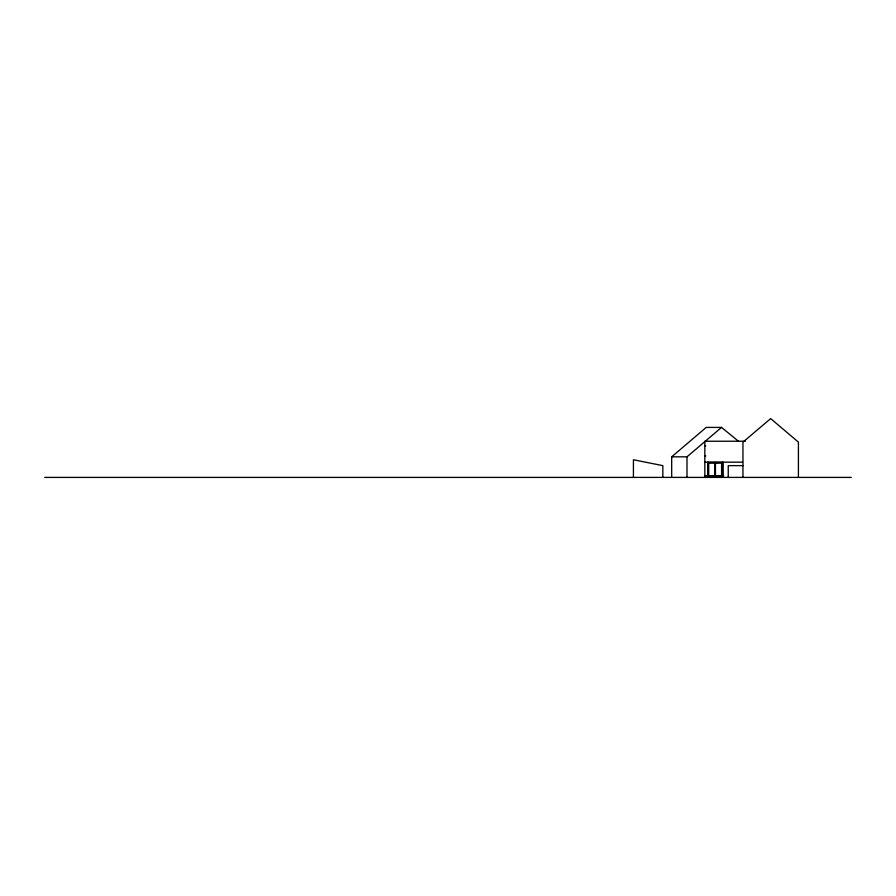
<?xml version="1.0" encoding="UTF-8"?>
<svg xmlns="http://www.w3.org/2000/svg" width="896" height="896" viewBox="0 0 896 896"><rect width="100%" height="100%" fill="white"/><g stroke="black" fill="none" stroke-linecap="round" stroke-linejoin="round"><path stroke-width="1.34" d="M671.686 477.4L671.686 456.826L706.216 427.414L721.526 427.414L738.483 441.258M671.686 456.826L686.997 456.826L721.526 427.414M745.416 441.235L704.838 441.235L704.838 477.4M704.838 445.939L705.779 445.939M704.838 455.941L705.779 455.941M704.838 462.168L742.627 462.168M715.456 463.053L721.594 463.053L721.594 475.642L715.456 475.642M742.952 465.64L728.246 465.64L728.246 477.4M704.838 475.642L707.84 475.642M722.478 475.642L723.598 475.642M704.838 476.515L705.779 476.515M44.8 477.4L851.2 477.4M798.414 477.4L798.414 442.12L770.683 418.6L742.952 442.12L742.952 477.4M723.061 462.168L723.061 477.4M722.478 462.168L722.478 476.515L707.84 476.515L707.84 462.168M715.456 462.47L715.456 476.224M686.997 456.826L686.997 477.4M662.838 477.4L662.838 465.64L633.427 459.76L633.427 477.4M722.187 462.47L708.131 462.47L708.131 476.224L722.187 476.224L722.187 462.47M714.862 463.053L708.714 463.053L708.714 475.642L714.862 475.642L714.862 463.053"/></g></svg>
